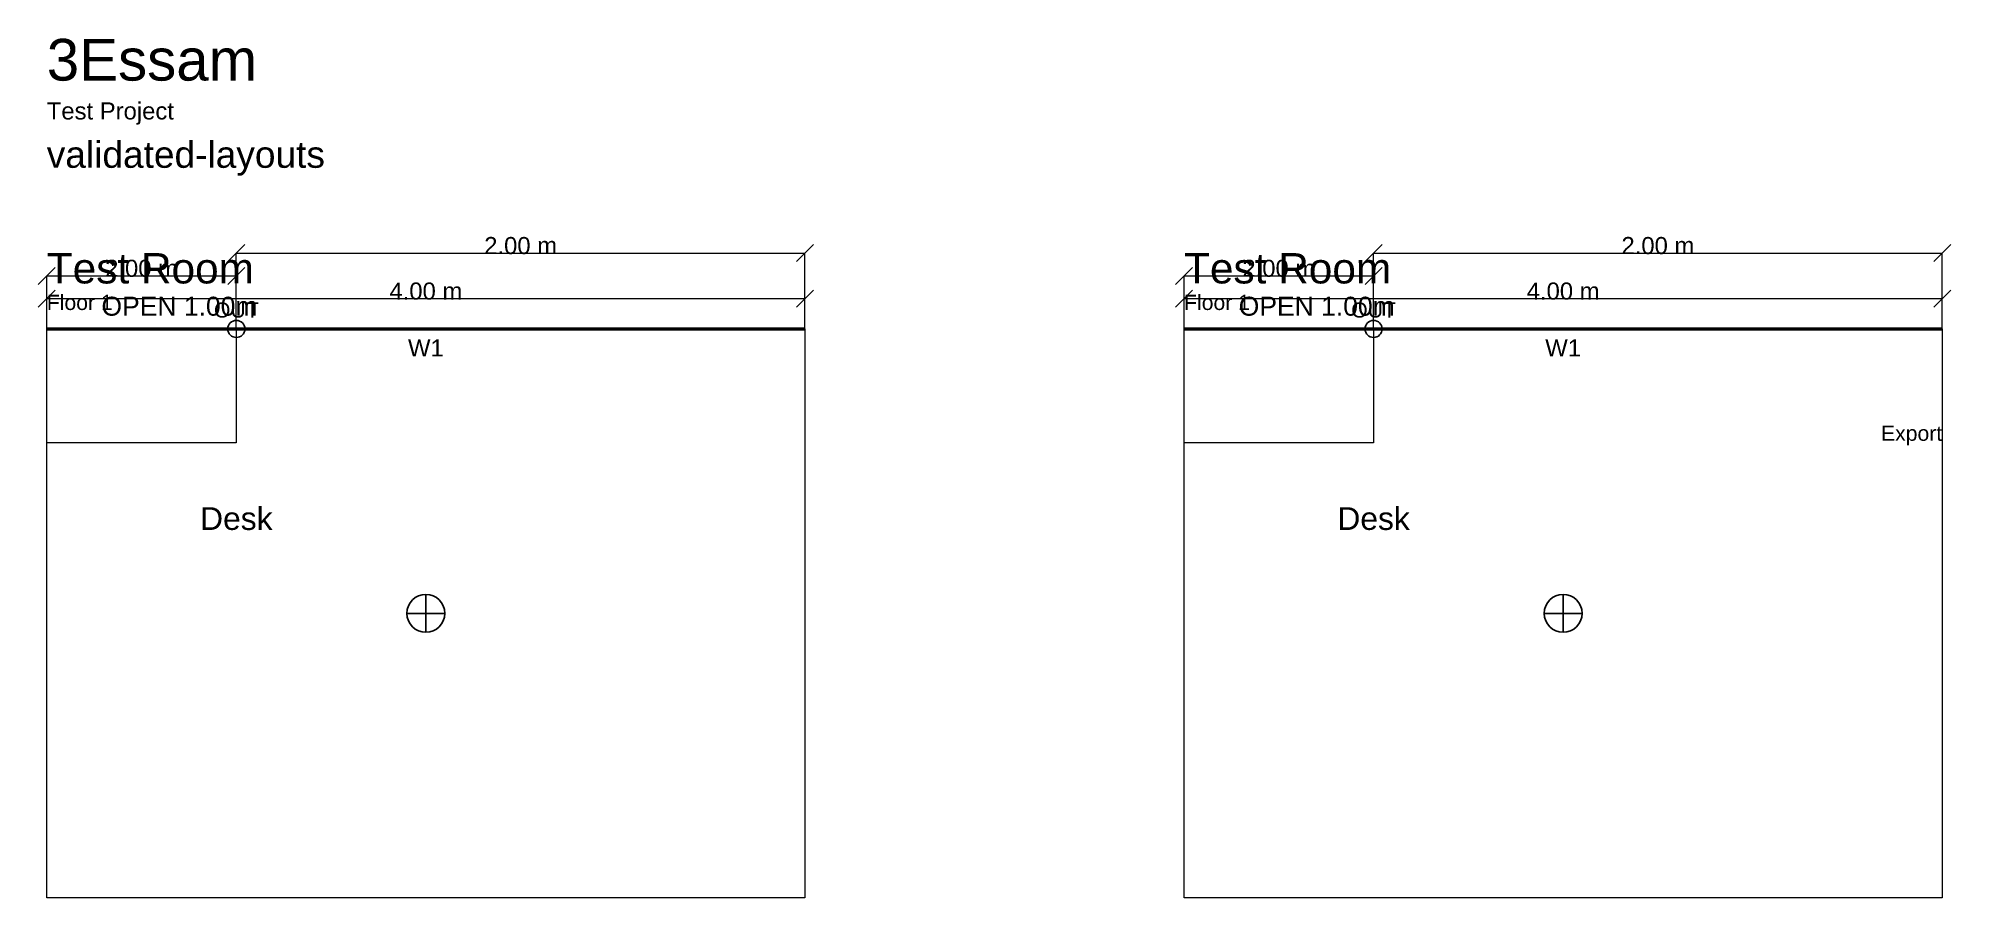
# Model space of a CAD drawing. Header units: metres. Extents: x 0 to 10, y -3 to 1.5.
import ezdxf
from ezdxf.enums import TextEntityAlignment as Align

# ---------------------------------------------------------------- set-up
doc = ezdxf.new("R2010")
doc.units = ezdxf.units.M
for name, color, linetype, lineweight in [('ANNOTATIONS', 7, 'CONTINUOUS', 13), ('CEILING_LIGHTING', 2, 'CONTINUOUS', 25), ('DIM_ELECTRICAL', 6, 'CONTINUOUS', 13), ('DIM_WALLS', 5, 'CONTINUOUS', 13), ('DOORS', 30, 'CONTINUOUS', 50), ('ELECTRICAL_EXISTING', 3, 'CONTINUOUS', 25), ('FLOOR', 8, 'CONTINUOUS', 15), ('FURNITURE', 9, 'CONTINUOUS', 18), ('WALLS', 5, 'CONTINUOUS', 50)]:
    doc.layers.add(name, color=color, linetype=linetype, lineweight=lineweight)
doc.styles.get("Standard").update_dxf_attribs({"font": 'Arial.ttf'})

msp = doc.modelspace()

# ---------------------------------------------------------------- linework, layer by layer
at = {"layer": 'CEILING_LIGHTING'}
for p, q in [((2, -1.6), (2, -1.4)), ((8, -1.6), (8, -1.4)), ((1.9, -1.5), (2.1, -1.5)), ((7.9, -1.5), (8.1, -1.5))]:
    msp.add_line(p, q, dxfattribs=at)
for centre in [(2, -1.5), (8, -1.5)]:
    msp.add_circle(centre, 0.1, dxfattribs=at)
at = {"layer": 'DIM_ELECTRICAL'}
for p, q in [((0.955, 0.355), (1.045, 0.445)), ((3.955, 0.355), (4.045, 0.445)), ((6.955, 0.355), (7.045, 0.445)), ((9.955, 0.355), (10.045, 0.445)), ((-0.045, 0.235), (0.045, 0.325)), ((0.955, 0.235), (1.045, 0.325)), ((1, 0), (1, 0.4)), ((1, 0.4), (4, 0.4)), ((4, 0), (4, 0.4)), ((5.955, 0.235), (6.045, 0.325)), ((6.955, 0.235), (7.045, 0.325)), ((7, 0), (7, 0.4)), ((7, 0.4), (10, 0.4)), ((10, 0), (10, 0.4)), ((0, 0), (0, 0.28)), ((0, 0.28), (1, 0.28)), ((1, 0), (1, 0.28)), ((6, 0), (6, 0.28)), ((6, 0.28), (7, 0.28)), ((7, 0), (7, 0.28))]:
    msp.add_line(p, q, dxfattribs=at)
at = {"layer": 'DIM_WALLS'}
for p, q in [((-0.045, 0.115), (0.045, 0.205)), ((3.955, 0.115), (4.045, 0.205)), ((5.955, 0.115), (6.045, 0.205)), ((9.955, 0.115), (10.045, 0.205)), ((0, 0), (0, 0.16)), ((0, 0.16), (4, 0.16)), ((4, 0), (4, 0.16)), ((6, 0), (6, 0.16)), ((6, 0.16), (10, 0.16)), ((10, 0), (10, 0.16))]:
    msp.add_line(p, q, dxfattribs=at)
at = {"layer": 'DOORS'}
for p, q in [((0.2, 0), (1.2, 0)), ((6.2, 0), (7.2, 0))]:
    msp.add_line(p, q, dxfattribs=at)
at = {"layer": 'ELECTRICAL_EXISTING'}
for centre in [(1, 0), (7, 0)]:
    msp.add_circle(centre, 0.045, dxfattribs=at)
at = {"layer": 'FLOOR'}
for points in [[(0, 0), (4, 0), (4, -3), (0, -3)], [(6, 0), (10, 0), (10, -3), (6, -3)]]:
    msp.add_lwpolyline(points, close=True, dxfattribs=at)
at = {"layer": 'FURNITURE'}
for points in [[(0, 0), (1, 0), (1, -0.6), (0, -0.6)], [(6, 0), (7, 0), (7, -0.6), (6, -0.6)]]:
    msp.add_lwpolyline(points, close=True, dxfattribs=at)
at = {"layer": 'WALLS'}
for p, q in [((0, 0), (4, 0)), ((6, 0), (10, 0))]:
    msp.add_line(p, q, dxfattribs=at)

# ---------------------------------------------------------------- texts
at = {"layer": 'ANNOTATIONS'}
for s, height, p in [('3Essam', 0.22, (0, 1.42)), ('Test Project', 0.09, (0, 1.15)), ('validated-layouts', 0.14, (0, 0.92)), ('Test Room', 0.16, (0, 0.32)), ('Test Room', 0.16, (6, 0.32)), ('Floor 1', 0.08, (0, 0.14)), ('Floor 1', 0.08, (6, 0.14))]:
    msp.add_text(s, height=height, dxfattribs=at).set_placement(p, align=Align.MIDDLE_LEFT)
for s, height, p in [('OPEN 1.00m', 0.1, (0.7, 0.12)), ('OPEN 1.00m', 0.1, (6.7, 0.12)), ('W1', 0.09, (2, -0.1)), ('W1', 0.09, (8, -0.1)), ('Desk', 0.12, (1, -1)), ('Desk', 0.12, (7, -1))]:
    msp.add_text(s, height=height, dxfattribs=at).set_placement(p, align=Align.MIDDLE_CENTER)
msp.add_text('Export', height=0.08, dxfattribs=at).set_placement((10, -0.55), align=Align.MIDDLE_RIGHT)
at = {"layer": 'DIM_ELECTRICAL'}
for p in [(2.5, 0.44), (8.5, 0.44), (0.5, 0.32), (6.5, 0.32)]:
    msp.add_text('2.00 m', height=0.09, dxfattribs=at).set_placement(p, align=Align.MIDDLE_CENTER)
at = {"layer": 'DIM_WALLS'}
for p in [(2, 0.2), (8, 0.2)]:
    msp.add_text('4.00 m', height=0.09, dxfattribs=at).set_placement(p, align=Align.MIDDLE_CENTER)
at = {"layer": 'ELECTRICAL_EXISTING'}
for p in [(1, 0.1), (7, 0.1)]:
    msp.add_text('OUT', height=0.08, dxfattribs=at).set_placement(p, align=Align.MIDDLE_CENTER)

doc.saveas('drawing.dxf')
